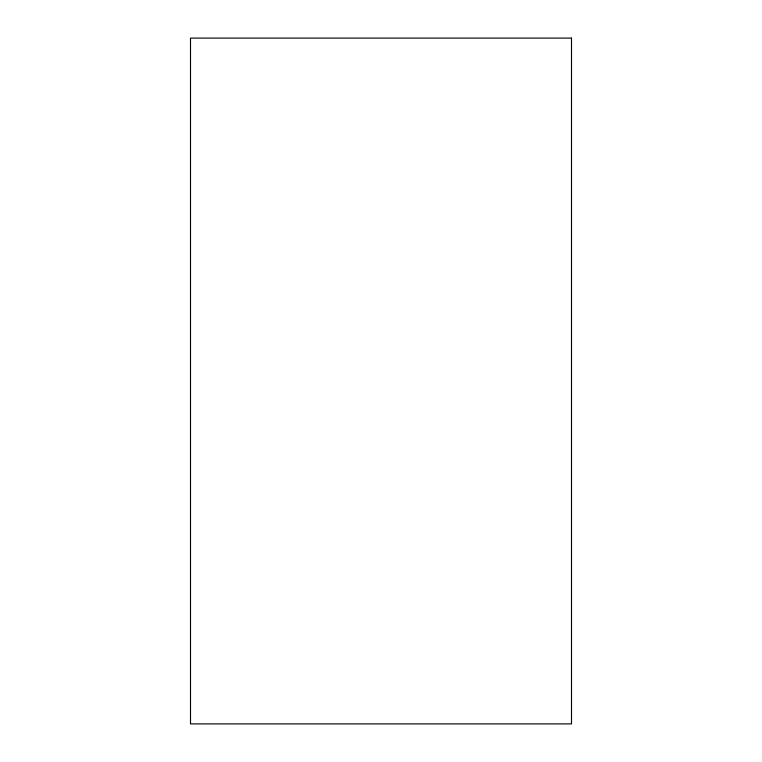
<?xml version="1.0" encoding="UTF-8"?>
<svg xmlns="http://www.w3.org/2000/svg" width="762" height="762" viewBox="0 0 762 762"><rect width="100%" height="100%" fill="white"/><g stroke="black" fill="none" stroke-linecap="round" stroke-linejoin="round"><path stroke-width="1.14" d="M571.5 38.1L190.5 38.1L190.5 723.9L571.5 723.9L571.5 38.1"/></g></svg>
